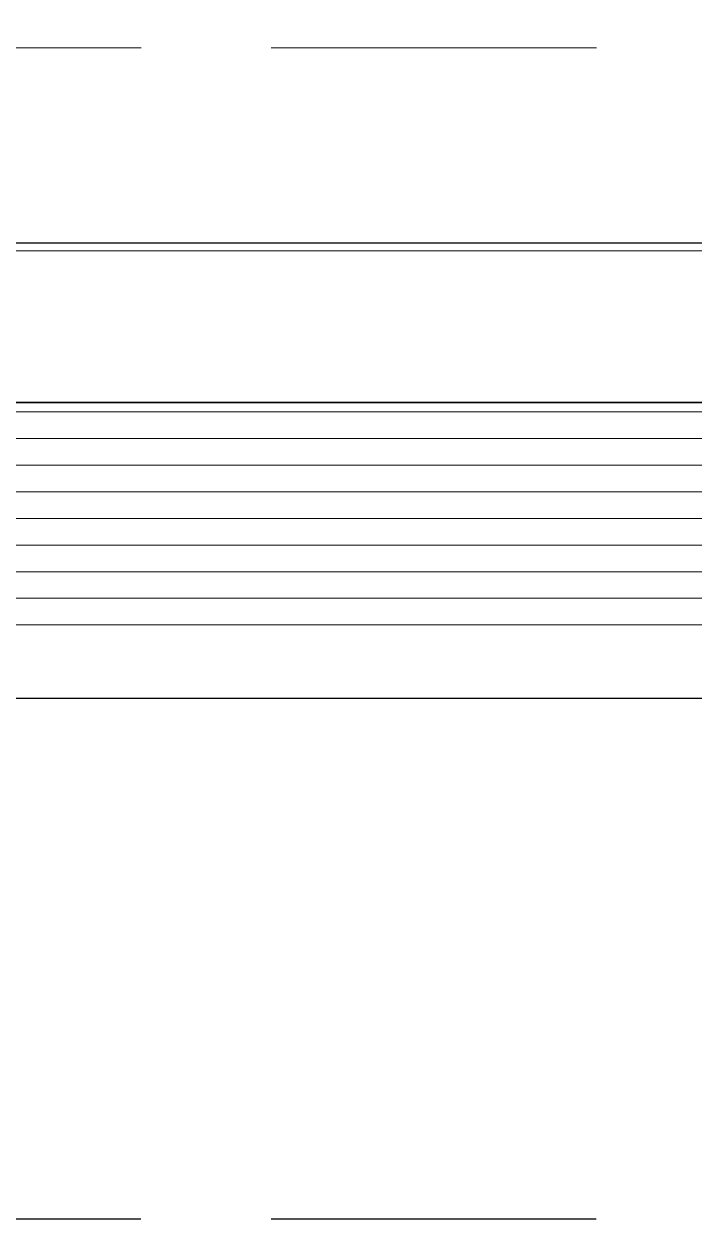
# Model space of a CAD drawing. Extents: x 5031545 to 5313844, y -886381 to -283477.
# Drawn here: x 5177306 to 5177821, y -856181 to -855262 of the extents above; entities that cross this region are included whole.
import ezdxf

# ---------------------------------------------------------------- set-up
doc = ezdxf.new("R2010")
doc.units = 0
doc.header["$LTSCALE"] = 1000
doc.header["$MEASUREMENT"] = 0
doc.linetypes.add('DASH', pattern=[0.35, 0.25, -0.1])
doc.layers.get('0').update_dxf_attribs({"linetype": 'CONTINUOUS'})
doc.layers.add('卫生间', color=6, linetype='CONTINUOUS')
doc.layers.add('看线', color=185, linetype='CONTINUOUS')
doc.layers.add('平面-看线', color=252, linetype='CONTINUOUS', lineweight=15)
doc.layers.add('平面-空调预留孔', color=252, linetype='CONTINUOUS', lineweight=15)

# ---------------------------------------------------------------- blocks, each defined once
blk = doc.blocks.new('gdgdgdrgdfsfs')
at = {"layer": '平面-空调预留孔', "color": 252}
for p, q in [((703030.02, 763961.62), (701455.02, 763961.62)), ((703023.86, 763845.19), (701461.18, 763845.19)), ((703023.86, 763844.89), (701461.18, 763844.89)), ((703023.86, 763837.79), (701461.18, 763837.79)), ((703026.17, 763817.33), (701458.87, 763817.33)), ((703026.17, 763796.87), (701458.87, 763796.87)), ((703026.17, 763776.42), (701458.87, 763776.42)), ((703026.17, 763755.96), (701458.87, 763755.96)), ((703026.17, 763735.5), (701458.87, 763735.5)), ((703026.17, 763715.04), (701458.87, 763715.04)), ((703026.17, 763694.59), (701458.87, 763694.59)), ((703026.17, 763674.13), (701458.87, 763674.13))]:
    blk.add_line(p, q, dxfattribs=at)
blk = doc.blocks.new('BFBTCSD')
at = {"layer": '卫生间', "color": 252, "linetype": 'DASH'}
blk.add_lwpolyline([(706816.58, 673857.17), (705216.56, 673857.17), (705216.56, 672657.17), (684016.59, 672657.17), (684016.59, 673857.17), (681416.58, 673857.17), (681416.58, 683557.17), (683216.58, 683557.17), (683216.58, 684557.17), (689716.58, 684557.17), (689716.58, 689157.17), (698116.58, 689157.17), (698116.58, 684657.17), (697816.58, 684657.17), (697816.58, 683557.17), (699116.58, 683557.17), (699116.58, 684557.17), (706016.58, 684557.17), (706016.58, 683557.17), (706816.58, 683557.17)], dxfattribs=at)

msp = doc.modelspace()

# ---------------------------------------------------------------- linework, layer by layer
at = {"layer": '平面-看线', "color": 252, "linetype": 'DASH'}
msp.add_lwpolyline([(5176796.09, -855280.8), (5181296.1, -855280.8)], dxfattribs=at)
at = {"layer": '看线', "color": 252, "ltscale": 0.5}
for points in [[(5181246.08, -855430.8), (5176796.09, -855430.81)], [(5178796.09, -855430.81), (5178796.09, -855780.81), (5176796.09, -855780.81), (5176796.09, -855430.81)]]:
    msp.add_lwpolyline(points, dxfattribs=at)

# ---------------------------------------------------------------- block references
msp.add_blockref('BFBTCSD', (4478129.52, -1528837.97))
at = {"layer": '平面-空调预留孔', "color": 252}
msp.add_blockref('gdgdgdrgdfsfs', (4475553.58, -1619398.37), dxfattribs=at)

doc.saveas('drawing.dxf')
